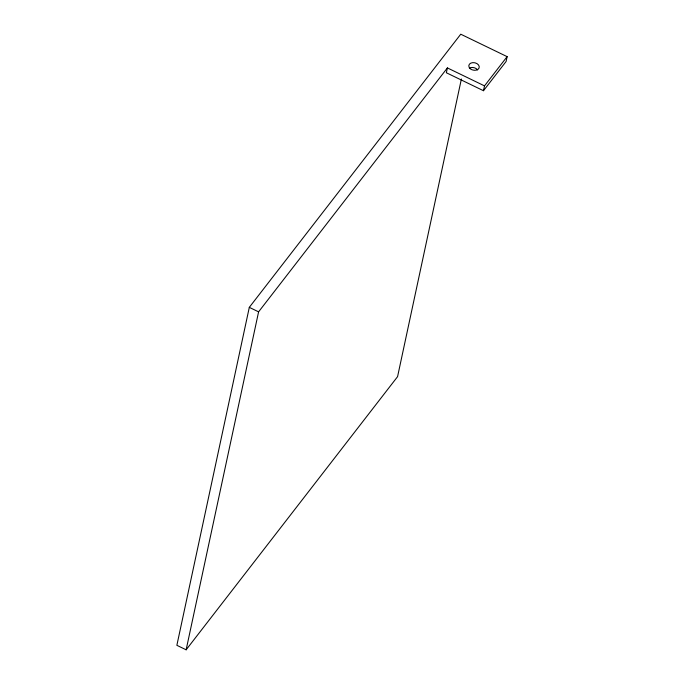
<?xml version="1.0" encoding="UTF-8"?>
<svg xmlns="http://www.w3.org/2000/svg" width="684" height="684" viewBox="0 0 684 684"><rect width="100%" height="100%" fill="white"/><g stroke="black" fill="none" stroke-linecap="round" stroke-linejoin="round"><path stroke-width="1.03" d="M483.477 90.715L484.511 85.876L447.404 67.921L446.361 72.76L483.477 90.715L506.1 61.483L507.135 56.644L460.751 34.2L249.309 307.355L176.865 645.311L186.142 649.8L397.575 376.645L461.384 79.028M186.142 649.8L258.595 311.844L447.404 67.921M484.511 85.876L507.135 56.644M249.309 307.355L258.595 311.844M469.386 68.161A5.292 3.771 12.1 0 1 477.594 69.939M470.25 68.708A5.292 3.771 12.1 0 0 479.056 68.049A5.292 3.771 12.1 0 0 472.798 62.629A5.292 3.771 12.1 0 0 470.25 68.708"/></g></svg>
